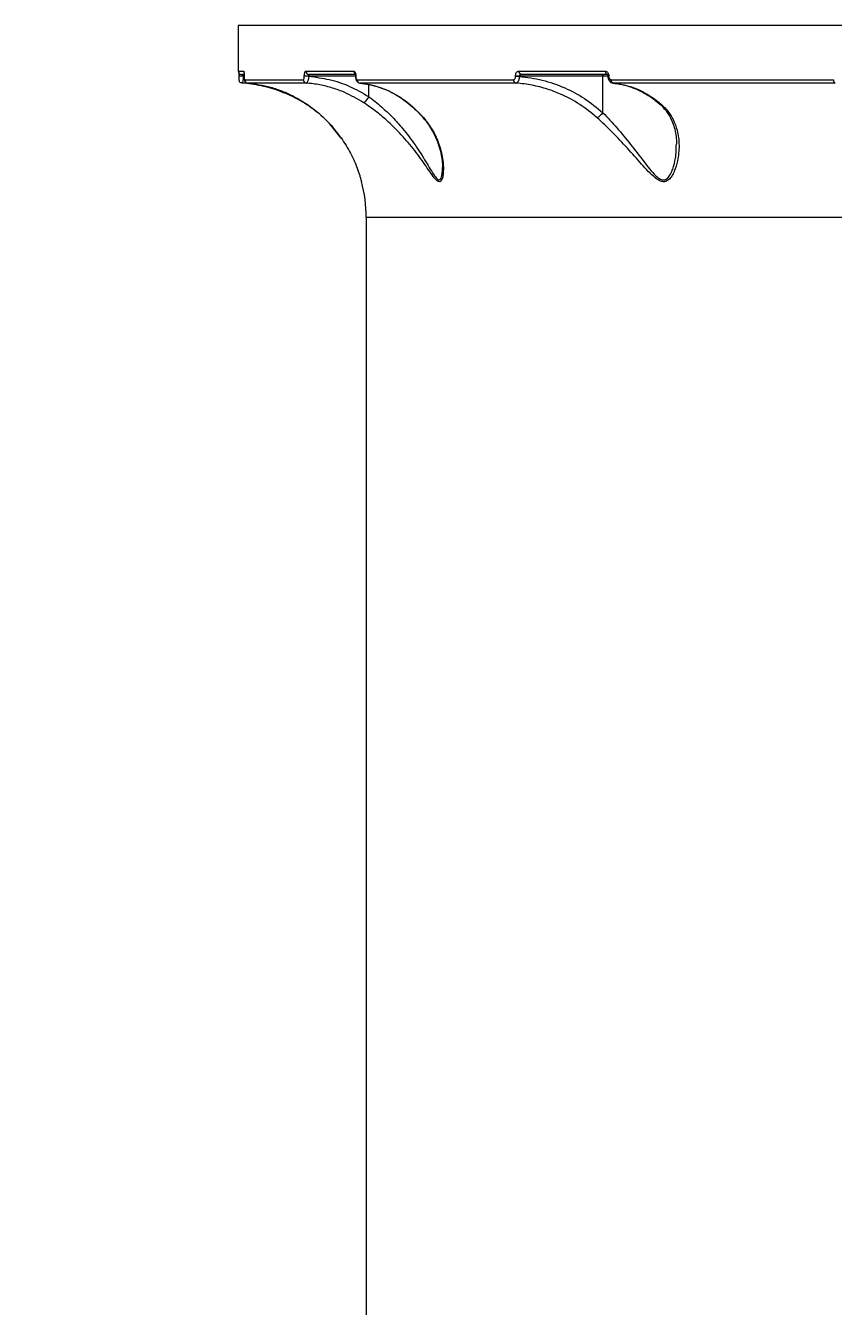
# Model space of a CAD drawing. Header units: millimetres. Extents: x -8422 to 28150, y -6982 to 5510.
# Drawn here: x 16867.3 to 17107.1, y -722.9 to -342.5 of the extents above; entities that cross this region are included whole.
import ezdxf

# ---------------------------------------------------------------- set-up
doc = ezdxf.new("R2010")
doc.units = ezdxf.units.MM
for name, color, linetype in [('DIKOM_ОБЪЕКТ', 7, 'Continuous'), ('DIKOM_РАЗМЕР_ЗОНА', 7, 'Continuous'), ('DIKOM_РАЗМЕР_ОБЪЕКТА', 7, 'Continuous')]:
    doc.layers.add(name, color=color, linetype=linetype)
doc.styles.add('style1', font='arial.ttf', dxfattribs={"width": 0.8})
doc.dimstyles.new('1-50', dxfattribs={"dimtxt": 300, "dimasz": 200, "dimexe": 100, "dimexo": 0, "dimgap": 100, "dimtad": 1, "dimdec": 0, "dimtxsty": 'style1', "dimcen": 0, "dimclrd": 7, "dimclre": 7, "dimadec": 1, "dimazin": 2, "dimtfac": 1, "dimtdec": 0, "dimtmove": 1, "dimatfit": 3, "dimfxl": 0, "dimlwd": 25, "dimlwe": 18, "dimarcsym": 0})

# ---------------------------------------------------------------- blocks, each defined once
blk = doc.blocks.new('*D15')
at = {"layer": 'Defpoints', "color": 0, "transparency": 16777216}
for p in [(19380.28, 3651.45), (27070.13, 3651.45), (15204.41, -3115.19)]:
    blk.add_point(p, dxfattribs=at)
at = {"layer": 'DIKOM_РАЗМЕР_ОБЪЕКТА', "color": 7, "lineweight": 18, "transparency": 16777216}
for p, q in [((19380.28, 3651.45), (27170.13, 3651.45)), ((15204.41, -3115.19), (27170.13, -3115.19))]:
    blk.add_line(p, q, dxfattribs=at)
at = {"layer": 'DIKOM_РАЗМЕР_ОБЪЕКТА', "color": 7, "lineweight": 25, "transparency": 16777216}
blk.add_line((27070.13, -2915.19), (27070.13, 3451.45), dxfattribs=at)
at = {"layer": 'DIKOM_РАЗМЕР_ОБЪЕКТА', "color": 7, "transparency": 16777216}
for points in [[(27036.8, 3451.45), (27103.47, 3451.45), (27070.13, 3651.45)], [(27036.8, -2915.19), (27103.47, -2915.19), (27070.13, -3115.19)]]:
    blk.add_solid(points, dxfattribs=at)
at = {"layer": 'DIKOM_РАЗМЕР_ОБЪЕКТА', "color": 0, "transparency": 16777216, "insert": (26816.96, -135.25), "char_height": 300, "attachment_point": 5, "rotation": 90, "style": 'style1'}
blk.add_mtext('6750', dxfattribs=at)
blk = doc.blocks.new('*D16')
at = {"layer": 'Defpoints', "color": 0, "transparency": 16777216}
for p in [(12490, 1387.95), (23986.61, 1004.03), (12490, -5796.5)]:
    blk.add_point(p, dxfattribs=at)
at = {"layer": 'DIKOM_РАЗМЕР_ОБЪЕКТА', "color": 7, "lineweight": 18, "transparency": 16777216}
for p, q in [((12490, 1387.95), (12490, -5896.5)), ((23986.61, 1004.03), (23986.61, -5896.5))]:
    blk.add_line(p, q, dxfattribs=at)
at = {"layer": 'DIKOM_РАЗМЕР_ОБЪЕКТА', "color": 7, "lineweight": 25, "transparency": 16777216}
blk.add_line((23786.61, -5796.5), (12690, -5796.5), dxfattribs=at)
at = {"layer": 'DIKOM_РАЗМЕР_ОБЪЕКТА', "color": 7, "transparency": 16777216}
for points in [[(12690, -5763.17), (12690, -5829.83), (12490, -5796.5)], [(23786.61, -5763.17), (23786.61, -5829.83), (23986.61, -5796.5)]]:
    blk.add_solid(points, dxfattribs=at)
at = {"layer": 'DIKOM_РАЗМЕР_ОБЪЕКТА', "color": 0, "transparency": 16777216, "insert": (18238.3, -5543.33), "char_height": 300, "attachment_point": 5, "style": 'style1'}
blk.add_mtext('11500', dxfattribs=at)
blk = doc.blocks.new('*D14')
at = {"layer": 'Defpoints', "color": 0, "transparency": 16777216}
for p in [(20684.73, 5148.63), (28049.7, 5148.63), (14575.76, -5055.5)]:
    blk.add_point(p, dxfattribs=at)
at = {"layer": 'DIKOM_РАЗМЕР_ЗОНА', "color": 7, "lineweight": 18, "transparency": 16777216}
for p, q in [((20684.73, 5148.63), (28149.7, 5148.63)), ((14575.76, -5055.5), (28149.7, -5055.5))]:
    blk.add_line(p, q, dxfattribs=at)
at = {"layer": 'DIKOM_РАЗМЕР_ЗОНА', "color": 7, "lineweight": 25, "transparency": 16777216}
blk.add_line((28049.7, -4855.5), (28049.7, 4948.63), dxfattribs=at)
at = {"layer": 'DIKOM_РАЗМЕР_ЗОНА', "color": 7, "transparency": 16777216}
for points in [[(28016.36, 4948.63), (28083.03, 4948.63), (28049.7, 5148.63)], [(28016.36, -4855.5), (28083.03, -4855.5), (28049.7, -5055.5)]]:
    blk.add_solid(points, dxfattribs=at)
at = {"layer": 'DIKOM_РАЗМЕР_ЗОНА', "color": 0, "transparency": 16777216, "insert": (27796.52, -63.59), "char_height": 300, "attachment_point": 5, "rotation": 90, "style": 'style1'}
blk.add_mtext('10200', dxfattribs=at)
blk = doc.blocks.new('*D13')
at = {"layer": 'Defpoints', "color": 0, "transparency": 16777216}
for p in [(10490, 1785.06), (25983.09, 460.53), (10490, -6882.5)]:
    blk.add_point(p, dxfattribs=at)
at = {"layer": 'DIKOM_РАЗМЕР_ЗОНА', "color": 7, "lineweight": 18, "transparency": 16777216}
for p, q in [((10490, 1785.06), (10490, -6982.5)), ((25983.09, 460.53), (25983.09, -6982.5))]:
    blk.add_line(p, q, dxfattribs=at)
at = {"layer": 'DIKOM_РАЗМЕР_ЗОНА', "color": 7, "lineweight": 25, "transparency": 16777216}
blk.add_line((25783.09, -6882.5), (10690, -6882.5), dxfattribs=at)
at = {"layer": 'DIKOM_РАЗМЕР_ЗОНА', "color": 7, "transparency": 16777216}
for points in [[(10690, -6849.17), (10690, -6915.83), (10490, -6882.5)], [(25783.09, -6849.17), (25783.09, -6915.83), (25983.09, -6882.5)]]:
    blk.add_solid(points, dxfattribs=at)
at = {"layer": 'DIKOM_РАЗМЕР_ЗОНА', "color": 0, "transparency": 16777216, "insert": (18236.55, -6629.33), "char_height": 300, "attachment_point": 5, "style": 'style1'}
blk.add_mtext('15500', dxfattribs=at)

msp = doc.modelspace()

# ---------------------------------------------------------------- linework, layer by layer
at = {"layer": 'DIKOM_ОБЪЕКТ', "color": 7, "linetype": 'Continuous', "lineweight": 15}
for p, q in [((16930.42, -342.55), (16930.42, -356.05)), ((17349.42, -342.55), (16930.42, -342.55)), ((16930.42, -356.05), (16932.02, -356.05)), ((16932, -357.05), (16931.42, -357.05)), ((16950.48, -356.05), (16964.69, -356.05)), ((16965.05, -357.05), (16951.44, -357.05)), ((17013.66, -356.05), (17039.38, -356.05)), ((17040.12, -357.05), (17014.46, -357.05)), ((16930.59, -357.55), (16930.59, -357.58)), ((16931.93, -357.55), (16930.59, -357.55)), ((16931.93, -357.58), (16930.59, -357.58)), ((16931.93, -357.55), (16931.93, -357.58)), ((16932.18, -357.55), (16931.93, -357.55)), ((16931.93, -357.58), (16932.18, -357.61)), ((16932.18, -357.55), (16932.18, -357.65)), ((16932.18, -357.55), (16932.19, -357.55)), ((16932.18, -357.65), (16932.19, -357.65)), ((16932.19, -357.55), (16932.19, -357.65)), ((16932.3, -358.61), (16949.73, -358.61)), ((16950.61, -359.6), (16933.22, -359.6)), ((16950.03, -357.6), (16950.03, -357.55)), ((16951.31, -357.55), (16950.03, -357.55)), ((16951.31, -357.6), (16950.03, -357.6)), ((16951.31, -357.55), (16951.31, -357.6)), ((16965.23, -357.55), (16951.31, -357.55)), ((16965.23, -357.55), (16965.23, -357.63)), ((16965.23, -357.55), (16965.31, -357.55)), ((16965.23, -357.63), (16965.31, -357.63)), ((16965.31, -357.55), (16965.31, -357.63)), ((16965.72, -358.61), (17012.11, -358.61)), ((17012.86, -359.6), (16966.57, -359.6)), ((16969.19, -363.66), (16969.19, -360.03)), ((17012.72, -357.63), (17012.72, -357.55)), ((17013.85, -357.55), (17012.72, -357.55)), ((17013.85, -357.63), (17012.72, -357.63)), ((17013.85, -357.55), (17013.85, -357.63)), ((17038.65, -357.55), (17013.85, -357.55)), ((17038.65, -368.43), (17038.65, -357.55)), ((17040.12, -357.55), (17038.65, -357.55)), ((17040.13, -357.55), (17040.13, -357.6)), ((17040.13, -357.55), (17040.39, -357.55)), ((17040.13, -357.6), (17040.39, -357.6)), ((17040.39, -357.55), (17040.39, -357.6)), ((17041.07, -358.61), (17107.05, -358.61)), ((17041.66, -359.65), (17042.32, -359.73)), ((17107.59, -359.6), (17041.76, -359.6)), ((16960.99, -375.93), (16957.46, -371.63)), ((16968.42, -399.5), (16968.42, -767.36)), ((17288.58, -399.5), (16968.42, -399.5))]:
    msp.add_line(p, q, dxfattribs=at)
at = {"layer": 'DIKOM_ОБЪЕКТ', "color": 7, "linetype": 'Continuous', "lineweight": 15, "flags": 128}
for points in [[(17038.81, -357.05), (17038.78, -357.06), (17038.75, -357.08), (17038.72, -357.13), (17038.7, -357.19), (17038.68, -357.27), (17038.66, -357.36), (17038.66, -357.45), (17038.65, -357.55)], [(16931.55, -359.6), (16931.37, -359.57), (16931.2, -359.51)]]:
    msp.add_lwpolyline(points, dxfattribs=at)
at = {"layer": 'DIKOM_ОБЪЕКТ', "color": 7, "linetype": 'Continuous', "lineweight": 15}
for centre, radius, start, end in [((16931.42, -356.05), 1, 180, 270), ((16933.03, -356.05), 1.01, 180.0491, 204.4382), ((16951.46, -356.07), 0.977, 178.6331, 268.5616), ((16965.71, -356.06), 1.03, 179.3656, 231.5857), ((17014.57, -356.14), 0.918, 174.4185, 263.0243), ((17040.27, -356.16), 0.9, 172.8138, 260.2256), ((16933.29, -358.61), 0.998, 179.8817, 265.6666), ((16950.71, -358.63), 0.982, 178.8093, 264.3165), ((16966.69, -358.64), 0.968, 177.8531, 262.9626), ((17013.04, -358.69), 0.937, 175.1535, 258.4767), ((17041.99, -358.71), 0.925, 173.6013, 255.177), ((17107.97, -358.76), 0.928, 170.7074, 245.9072), ((16928.42, -399.5), 40, 0, 15.4022)]:
    msp.add_arc(centre, radius, start, end, dxfattribs=at)
for points, knots in [([(16930.58, -356.52), (16930.58, -356.63), (16930.59, -356.86), (16930.59, -357.27), (16930.59, -357.52), (16930.59, -357.6)], [0, 0, 0, 0, 0.37348, 0.81057, 1, 1, 1, 1]), ([(16931.55, -357.05), (16931.59, -357.05), (16931.68, -357.06), (16931.79, -357.16), (16931.87, -357.28), (16931.91, -357.4), (16931.92, -357.48), (16931.93, -357.52), (16931.93, -357.55)], [0, 0, 0, 0, 0.268601, 0.522945, 0.742624, 0.869152, 0.924309, 1, 1, 1, 1]), ([(16932.02, -356.05), (16932.02, -356.05), (16932.04, -356.05), (16932.08, -356.13), (16932.13, -356.39), (16932.16, -356.72), (16932.18, -357.11), (16932.18, -357.4), (16932.19, -357.55)], [0, 0, 0, 0, 0.03924, 0.287225, 0.495208, 0.670999, 0.83529, 1, 1, 1, 1]), ([(16932.11, -356.42), (16932.11, -356.42), (16932.11, -356.42), (16932.13, -356.52), (16932.15, -356.73), (16932.17, -357.08), (16932.18, -357.42), (16932.18, -357.61), (16932.18, -357.67)], [0, 0, 0, 0, 0.074204, 0.226496, 0.443446, 0.694819, 0.900894, 1, 1, 1, 1]), ([(16950.03, -357.55), (16950.03, -357.44), (16950.04, -357.16), (16950.09, -356.74), (16950.19, -356.36), (16950.33, -356.1), (16950.43, -356.06), (16950.48, -356.05)], [0, 0, 0, 0, 0.140764, 0.355291, 0.570028, 0.784952, 1, 1, 1, 1]), ([(16951.44, -357.05), (16951.42, -357.05), (16951.39, -357.06), (16951.36, -357.15), (16951.33, -357.28), (16951.31, -357.42), (16951.31, -357.51), (16951.31, -357.55)], [0, 0, 0, 0, 0.21505, 0.430005, 0.644807, 0.859283, 1, 1, 1, 1]), ([(16964.69, -356.05), (16964.74, -356.06), (16964.87, -356.08), (16965.04, -356.28), (16965.19, -356.62), (16965.29, -357.06), (16965.31, -357.38), (16965.31, -357.55)], [0, 0, 0, 0, 0.17415, 0.389592, 0.595805, 0.797858, 1, 1, 1, 1]), ([(16965.1, -356.83), (16965.1, -356.83), (16965.1, -356.82), (16965.12, -356.86), (16965.16, -356.96), (16965.2, -357.13), (16965.23, -357.34), (16965.23, -357.49), (16965.23, -357.55)], [0, 0, 0, 0, 0.011654, 0.190161, 0.368112, 0.594787, 0.834588, 1, 1, 1, 1]), ([(17012.72, -357.55), (17012.72, -357.46), (17012.73, -357.2), (17012.83, -356.79), (17013.04, -356.38), (17013.33, -356.1), (17013.55, -356.06), (17013.66, -356.05)], [0, 0, 0, 0, 0.10831, 0.320417, 0.54302, 0.771533, 1, 1, 1, 1]), ([(17014.46, -357.05), (17014.39, -357.05), (17014.25, -357.06), (17014.07, -357.15), (17013.94, -357.28), (17013.88, -357.39), (17013.86, -357.47), (17013.85, -357.52), (17013.85, -357.55)], [0, 0, 0, 0, 0.255341, 0.498891, 0.716862, 0.861627, 0.907099, 1, 1, 1, 1]), ([(17039.38, -356.05), (17039.49, -356.06), (17039.72, -356.1), (17040.03, -356.36), (17040.26, -356.74), (17040.38, -357.16), (17040.39, -357.44), (17040.39, -357.55)], [0, 0, 0, 0, 0.215059, 0.42999, 0.644722, 0.859241, 1, 1, 1, 1]), ([(17039.98, -357.01), (17039.98, -357.01), (17039.98, -357.01), (17040.03, -357.08), (17040.08, -357.19), (17040.12, -357.36), (17040.13, -357.48), (17040.13, -357.55)], [0, 0, 0, 0, 0.188997, 0.390819, 0.581499, 0.79255, 1, 1, 1, 1]), ([(16930.59, -357.58), (16930.59, -357.69), (16930.59, -357.92), (16930.6, -358.26), (16930.61, -358.5), (16930.62, -358.64), (16930.63, -358.75), (16930.66, -358.89), (16930.74, -359.09), (16930.91, -359.34), (16931.1, -359.45), (16931.2, -359.51)], [0, 0, 0, 0, 0.125707, 0.273066, 0.436212, 0.54147, 0.605503, 0.658295, 0.741171, 0.860213, 1, 1, 1, 1]), ([(16931.93, -357.58), (16931.92, -357.68), (16931.91, -358.02), (16931.86, -358.58), (16931.78, -359.15), (16931.67, -359.54), (16931.59, -359.58), (16931.55, -359.6)], [0, 0, 0, 0, 0.094238, 0.31228, 0.54119, 0.771406, 1, 1, 1, 1]), ([(16943.67, -362.36), (16943.34, -362.24), (16941.26, -361.44), (16937.25, -360.25), (16933.47, -359.82), (16931.55, -359.6)], [0, 0, 0, 0, 0.085, 0.533481, 1, 1, 1, 1]), ([(16932.18, -357.65), (16932.18, -357.67), (16932.18, -357.81), (16932.19, -358.09), (16932.22, -358.45), (16932.25, -358.71), (16932.34, -359), (16932.5, -359.26), (16932.76, -359.47), (16933.02, -359.6), (16933.18, -359.59), (16933.22, -359.59)], [0, 0, 0, 0, 0.016965, 0.153683, 0.29482, 0.484074, 0.589226, 0.710607, 0.82625, 0.955537, 1, 1, 1, 1]), ([(16932.19, -357.65), (16932.19, -357.74), (16932.19, -357.93), (16932.2, -358.19), (16932.22, -358.4), (16932.25, -358.55), (16932.28, -358.6), (16932.29, -358.61), (16932.3, -358.61)], [0, 0, 0, 0, 0.167357, 0.33444, 0.509126, 0.713067, 0.957729, 1, 1, 1, 1]), ([(16933.22, -359.6), (16935.51, -359.91), (16938.97, -360.38), (16943.48, -361.95), (16947.47, -363.75), (16951.95, -366.51), (16955.93, -369.92), (16958.91, -373.14), (16960.28, -374.97), (16960.97, -375.89)], [0, 0, 0, 0, 0.222717, 0.336736, 0.450748, 0.631004, 0.813278, 0.906648, 1, 1, 1, 1]), ([(16949.73, -358.61), (16949.76, -358.6), (16949.83, -358.57), (16949.92, -358.4), (16949.99, -358.15), (16950.02, -357.86), (16950.03, -357.68), (16950.03, -357.6)], [0, 0, 0, 0, 0.214302, 0.428442, 0.642905, 0.857733, 1, 1, 1, 1]), ([(16951.31, -357.6), (16951.3, -357.75), (16951.28, -358.12), (16951.19, -358.69), (16951.03, -359.19), (16950.82, -359.54), (16950.68, -359.58), (16950.61, -359.6)], [0, 0, 0, 0, 0.142377, 0.357243, 0.571664, 0.785752, 1, 1, 1, 1]), ([(16967.54, -365.37), (16965.74, -364.32), (16962.82, -362.61), (16958.42, -361.03), (16954.59, -360.04), (16951.95, -359.75), (16950.61, -359.6)], [0, 0, 0, 0, 0.342218, 0.557271, 0.77461, 1, 1, 1, 1]), ([(16951.31, -357.6), (16953.36, -357.86), (16957.5, -358.37), (16963.56, -360.41), (16967.31, -362.57), (16969.19, -363.66)], [0, 0, 0, 0, 0.325735, 0.659679, 1, 1, 1, 1]), ([(16965.23, -357.63), (16965.23, -357.67), (16965.22, -357.93), (16965.31, -358.47), (16965.55, -359.04), (16965.97, -359.43), (16966.32, -359.6), (16966.53, -359.59), (16966.59, -359.59)], [0, 0, 0, 0, 0.043284, 0.284792, 0.576452, 0.763476, 0.934899, 1, 1, 1, 1]), ([(16965.31, -357.63), (16965.32, -357.73), (16965.32, -357.95), (16965.39, -358.24), (16965.49, -358.46), (16965.61, -358.59), (16965.69, -358.6), (16965.72, -358.61)], [0, 0, 0, 0, 0.203945, 0.407982, 0.613503, 0.826538, 1, 1, 1, 1]), ([(16966.53, -359.64), (16967.04, -359.68), (16968.48, -359.8), (16970.09, -360.13), (16971.15, -360.5), (16971.33, -360.56)], [0, 0, 0, 0, 0.31965, 0.88984, 1, 1, 1, 1]), ([(16966.57, -359.6), (16968.38, -359.89), (16972.04, -360.47), (16977.06, -362.78), (16981.62, -365.89), (16984.17, -368.56), (16985.46, -369.92)], [0, 0, 0, 0, 0.262565, 0.532661, 0.763648, 1, 1, 1, 1]), ([(16971.33, -360.56), (16972.05, -360.78), (16973.68, -361.29), (16976.14, -362.45), (16978.67, -363.93), (16981.07, -365.71), (16983.26, -367.64), (16984.57, -369.09), (16985.18, -369.77)], [0, 0, 0, 0, 0.144221, 0.322802, 0.500382, 0.675208, 0.849028, 1, 1, 1, 1]), ([(17012.11, -358.61), (17012.18, -358.6), (17012.33, -358.57), (17012.51, -358.39), (17012.65, -358.13), (17012.71, -357.85), (17012.72, -357.69), (17012.72, -357.63)], [0, 0, 0, 0, 0.228833, 0.45785, 0.678533, 0.888388, 1, 1, 1, 1]), ([(17013.85, -357.63), (17013.84, -357.74), (17013.82, -358.08), (17013.71, -358.62), (17013.48, -359.15), (17013.19, -359.53), (17012.97, -359.58), (17012.86, -359.6)], [0, 0, 0, 0, 0.113161, 0.32593, 0.547987, 0.775447, 1, 1, 1, 1]), ([(17036.93, -369.92), (17035.27, -368.54), (17031.89, -365.76), (17026.81, -363.1), (17022.02, -361.28), (17017.61, -360.12), (17014.45, -359.78), (17012.86, -359.6)], [0, 0, 0, 0, 0.239876, 0.485872, 0.639417, 0.818543, 1, 1, 1, 1]), ([(17013.85, -357.63), (17016.13, -357.92), (17020.73, -358.51), (17027.24, -360.83), (17033.36, -364.04), (17036.87, -366.96), (17038.65, -368.43)], [0, 0, 0, 0, 0.251651, 0.50986, 0.751871, 1, 1, 1, 1]), ([(17040.13, -357.6), (17040.13, -357.6), (17040.13, -357.86), (17040.21, -358.37), (17040.54, -359), (17041.02, -359.41), (17041.46, -359.61), (17041.73, -359.59), (17041.8, -359.58)], [0, 0, 0, 0, 0.00036, 0.259978, 0.50462, 0.721726, 0.922703, 1, 1, 1, 1]), ([(17040.39, -357.6), (17040.4, -357.68), (17040.41, -357.86), (17040.49, -358.15), (17040.64, -358.4), (17040.84, -358.57), (17041, -358.6), (17041.07, -358.61)], [0, 0, 0, 0, 0.142279, 0.357089, 0.571554, 0.785751, 1, 1, 1, 1]), ([(17041.76, -359.6), (17043.46, -359.88), (17046.91, -360.45), (17051.5, -362.52), (17054.21, -364.51), (17055.39, -365.37)], [0, 0, 0, 0, 0.355865, 0.721478, 1, 1, 1, 1]), ([(17042.32, -359.73), (17042.62, -359.76), (17043.8, -359.88), (17045.83, -360.41), (17048.4, -361.31), (17050.91, -362.55), (17053.08, -363.87), (17054.36, -364.89), (17054.87, -365.3)], [0, 0, 0, 0, 0.069187, 0.26744, 0.466935, 0.667146, 0.867464, 1, 1, 1, 1]), ([(16943.67, -362.36), (16943.68, -362.37), (16943.74, -362.39), (16943.85, -362.39), (16943.98, -362.28), (16944.01, -362.25)], [0, 0, 0, 0, 0.092629, 0.747948, 1, 1, 1, 1]), ([(16953.77, -368.28), (16953.02, -367.68), (16951.43, -366.4), (16948.71, -364.74), (16946.06, -363.35), (16944.38, -362.66), (16943.67, -362.36)], [0, 0, 0, 0, 0.247108, 0.522772, 0.798171, 1, 1, 1, 1]), ([(16969.19, -363.67), (16969.07, -363.86), (16968.84, -364.24), (16968.43, -364.75), (16968.04, -365.14), (16967.76, -365.33), (16967.61, -365.37), (16967.56, -365.37), (16967.54, -365.37)], [0, 0, 0, 0, 0.212686, 0.425403, 0.63809, 0.850806, 0.961903, 1, 1, 1, 1]), ([(16969.19, -363.66), (16969.19, -363.66), (16969.19, -363.67), (16969.19, -363.67), (16969.19, -363.67)], [0, 0, 0, 0, 0.617, 1, 1, 1, 1]), ([(16969.19, -363.67), (16969.19, -363.67), (16970.47, -364.58), (16972.88, -366.53), (16976.25, -369.75), (16979.63, -373.53), (16983.01, -378.01), (16985.61, -382.13), (16987.45, -385.22), (16988.62, -387.12), (16989.43, -388.12), (16989.97, -388.4), (16990.22, -388.37), (16990.54, -388.09), (16990.82, -387.45), (16990.99, -386.2), (16991.08, -385.22), (16991.04, -384.68), (16991.04, -384.66)], [0, 0, 0, 0, 0.000049, 0.113395, 0.216782, 0.322678, 0.468993, 0.619056, 0.686976, 0.756037, 0.811113, 0.822974, 0.853642, 0.862829, 0.902826, 0.950062, 0.998418, 1, 1, 1, 1]), ([(16985.46, -369.92), (16986.36, -371.09), (16988.35, -373.66), (16990.21, -378), (16991.16, -382.06), (16991.34, -385.02), (16991.23, -386.86), (16990.99, -388.03), (16990.56, -388.84), (16990.08, -388.96), (16989.44, -388.67), (16988.55, -387.75), (16987.26, -385.95), (16985.27, -383), (16982.42, -379.09), (16978.78, -374.79), (16975.1, -371.18), (16971.49, -368.07), (16968.9, -366.3), (16967.54, -365.37)], [0, 0, 0, 0, 0.079015, 0.173492, 0.268052, 0.32872, 0.361361, 0.393895, 0.422326, 0.451311, 0.459934, 0.498982, 0.545107, 0.591441, 0.689033, 0.786593, 0.855574, 0.924448, 1, 1, 1, 1]), ([(17055.39, -365.37), (17056.17, -366.09), (17057.87, -367.64), (17059.6, -370.43), (17060.9, -373.95), (17061.41, -378.12), (17060.99, -382.29), (17060.09, -385.37), (17059.14, -387.28), (17058.22, -388.4), (17057.38, -388.83), (17056.56, -388.94), (17055.57, -388.74), (17053.96, -387.65), (17052.12, -385.87), (17049.45, -382.87), (17045.94, -378.92), (17042.24, -374.98), (17039.2, -371.99), (17037.69, -370.61), (17036.93, -369.92)], [0, 0, 0, 0, 0.059051, 0.127725, 0.196513, 0.291304, 0.386175, 0.452748, 0.486919, 0.520895, 0.548902, 0.554237, 0.580031, 0.615194, 0.662238, 0.709492, 0.807575, 0.90561, 0.952814, 1, 1, 1, 1]), ([(17038.65, -368.44), (17038.51, -368.61), (17038.21, -368.95), (17037.73, -369.4), (17037.33, -369.71), (17037.08, -369.86), (17036.97, -369.9), (17036.93, -369.92)], [0, 0, 0, 0, 0.248786, 0.497566, 0.746336, 0.91269, 1, 1, 1, 1]), ([(17038.65, -368.43), (17038.65, -368.43), (17038.65, -368.44), (17038.65, -368.44), (17038.65, -368.44), (17038.65, -368.44)], [0, 0, 0, 0, 0.482837, 0.842057, 1, 1, 1, 1]), ([(17038.65, -368.44), (17038.65, -368.44), (17040.06, -369.85), (17042.87, -372.94), (17046.92, -377.83), (17050.07, -381.99), (17052.52, -385.13), (17054.16, -387.02), (17055.62, -388.2), (17056.52, -388.41), (17057.25, -388.3), (17058.01, -387.83), (17058.8, -386.64), (17059.62, -384.65), (17060.35, -381.64), (17060.42, -379.13), (17060.45, -377.74)], [0, 0, 0, 0, 0.000023, 0.138411, 0.28047, 0.426233, 0.493218, 0.56132, 0.609422, 0.643606, 0.650668, 0.688218, 0.735208, 0.784067, 0.88062, 1, 1, 1, 1]), ([(17054.86, -365.27), (17054.93, -365.33), (17055.54, -365.78), (17056.5, -366.77), (17057.73, -368.26), (17058.76, -369.95), (17059.58, -371.81), (17060.14, -373.87), (17060.47, -375.87), (17060.48, -377.18), (17060.48, -377.75)], [0, 0, 0, 0, 0.016486, 0.141, 0.273676, 0.415075, 0.564383, 0.719635, 0.879111, 1, 1, 1, 1]), ([(17055.39, -365.37), (17055.36, -365.37), (17055.26, -365.37), (17055.08, -365.35), (17054.98, -365.26), (17054.93, -365.21)], [0, 0, 0, 0, 0.143511, 0.562232, 1, 1, 1, 1]), ([(16985.17, -369.79), (16985.5, -370.18), (16986.39, -371.19), (16987.57, -372.95), (16988.75, -375.09), (16989.72, -377.4), (16990.44, -379.79), (16990.87, -382.06), (16991.04, -383.67), (16991.03, -384.48), (16991.03, -384.67)], [0, 0, 0, 0, 0.084219, 0.22055, 0.365112, 0.517127, 0.677156, 0.824012, 0.959097, 1, 1, 1, 1]), ([(16985.46, -369.92), (16985.41, -369.9), (16985.31, -369.87), (16985.24, -369.79), (16985.2, -369.75)], [0, 0, 0, 0, 0.397171, 1, 1, 1, 1]), ([(16960.97, -375.89), (16961.95, -377.41), (16963.91, -380.46), (16965.55, -384.31), (16966.4, -386.82), (16966.77, -388.08), (16966.96, -388.76), (16967.02, -389.01), (16966.96, -388.76), (16966.93, -388.66)], [0, 0, 0, 0, 0.281479, 0.562756, 0.713934, 0.791977, 0.869574, 0.945742, 1, 1, 1, 1])]:
    msp.add_open_spline(points, degree=3, knots=knots, dxfattribs=at)

# ---------------------------------------------------------------- dimensions: what is measured, and where the dimension line sits
at = {"layer": 'DIKOM_РАЗМЕР_ЗОНА'}
dim = msp.add_linear_dim(base=(28049.7, 5148.63), p1=(14575.76, -5055.5), p2=(20684.73, 5148.63), angle=270, text='10200', dimstyle='1-50', override={"dimscale": 1, "dimtix": 0, "dimtofl": 1, "dimtmove": 1, "dimatfit": 3}, dxfattribs=at)
dim.commit()
dim.dimension.update_dxf_attribs({"geometry": '*D14', "text_midpoint": (28049.7, -63.59), "dimtype": 160})
dim = msp.add_linear_dim(base=(10490, -6882.5), p1=(25983.09, 460.53), p2=(10490, 1785.06), angle=180, text='15500', dimstyle='1-50', dxfattribs=at)
dim.commit()
dim.dimension.update_dxf_attribs({"geometry": '*D13', "text_midpoint": (18236.55, -6882.5), "dimtype": 160})
at = {"layer": 'DIKOM_РАЗМЕР_ОБЪЕКТА'}
dim = msp.add_linear_dim(base=(27070.13, 3651.45), p1=(15204.41, -3115.19), p2=(19380.28, 3651.45), angle=270, text='6750', dimstyle='1-50', override={"dimscale": 1, "dimtix": 0, "dimtofl": 1, "dimtmove": 1, "dimatfit": 3}, dxfattribs=at)
dim.commit()
dim.dimension.update_dxf_attribs({"geometry": '*D15', "text_midpoint": (27070.13, -135.25), "dimtype": 160})
dim = msp.add_linear_dim(base=(12490, -5796.5), p1=(23986.61, 1004.03), p2=(12490, 1387.95), angle=180, text='11500', dimstyle='1-50', dxfattribs=at)
dim.commit()
dim.dimension.update_dxf_attribs({"geometry": '*D16', "text_midpoint": (18238.3, -5796.5), "dimtype": 160})

doc.saveas('drawing.dxf')
